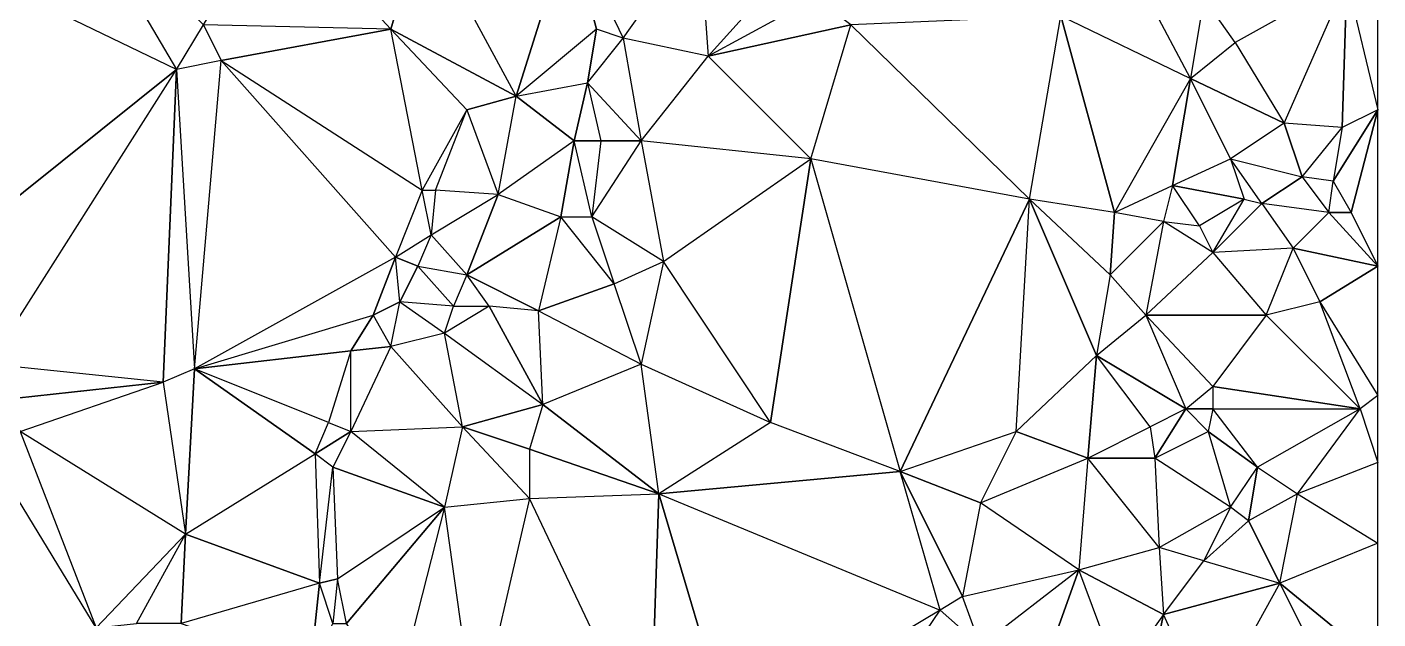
# Model space of a CAD drawing. Header units: millimetres. Extents: x 177476 to 180258, y 742892 to 746240.
# Drawn here: x 179350 to 180258, y 744608 to 745005 of the extents above; entities that cross this region are included whole.
import ezdxf

# ---------------------------------------------------------------- set-up
doc = ezdxf.new("R2010")
doc.units = ezdxf.units.MM
doc.layers.add('face', color=7, linetype='Continuous')

msp = doc.modelspace()

# ---------------------------------------------------------------- linework, layer by layer
at = {"layer": 'face'}
for points in [[(179381.5, 745093.5, 232.12), (179450.5, 744976.5, 237.82), (179282.5, 745057.5, 237.57), (179381.5, 745093.5, 232.12)], [(179468.5, 745006.5, 232.86), (179381.5, 745093.5, 232.12), (179450.5, 744976.5, 237.82), (179468.5, 745006.5, 232.86)], [(179516.5, 745087.5, 226.4), (179594.5, 745003.5, 229.48), (179468.5, 745006.5, 232.86), (179516.5, 745087.5, 226.4)], [(179615.5, 745075.5, 226.16), (179516.5, 745087.5, 226.4), (179594.5, 745003.5, 229.48), (179615.5, 745075.5, 226.16)], [(180257.5, 745090.5, 247.37), (180236.5, 745036.5, 243.34), (180257.5, 744949.5, 255.02), (180257.5, 745090.5, 247.37)], [(179678.5, 744958.5, 226.1), (179615.5, 745075.5, 226.16), (179594.5, 745003.5, 229.48), (179678.5, 744958.5, 226.1)], [(179714.5, 745072.5, 226.1), (179678.5, 744958.5, 226.1), (179615.5, 745075.5, 226.16), (179714.5, 745072.5, 226.1)], [(179714.5, 745072.5, 226.1), (179732.5, 745003.5, 240.18), (179678.5, 744958.5, 226.1), (179714.5, 745072.5, 226.1)], [(179801.5, 745069.5, 243.13), (179714.5, 745072.5, 226.1), (179750.5, 744997.5, 241.73), (179801.5, 745069.5, 243.13)], [(179714.5, 745072.5, 226.1), (179750.5, 744997.5, 241.73), (179732.5, 745003.5, 240.18), (179714.5, 745072.5, 226.1)], [(179801.5, 745069.5, 243.13), (179807.5, 744985.5, 225.93), (179750.5, 744997.5, 241.73), (179801.5, 745069.5, 243.13)], [(179861.5, 745045.5, 234.13), (179801.5, 745069.5, 243.13), (179807.5, 744985.5, 225.93), (179861.5, 745045.5, 234.13)], [(179450.5, 744976.5, 237.82), (179282.5, 745057.5, 237.57), (179270.5, 744832.5, 242.78), (179450.5, 744976.5, 237.82)], [(179861.5, 745045.5, 234.13), (179879.5, 745024.5, 226.8), (179807.5, 744985.5, 225.93), (179861.5, 745045.5, 234.13)], [(180140.5, 745024.5, 237.49), (180236.5, 745036.5, 243.34), (180161.5, 744994.5, 233.62), (180140.5, 745024.5, 237.49)], [(180236.5, 745036.5, 243.34), (180161.5, 744994.5, 233.62), (180194.5, 744940.5, 246.69), (180236.5, 745036.5, 243.34)], [(180236.5, 745036.5, 243.34), (180233.5, 744937.5, 252.54), (180194.5, 744940.5, 246.69), (180236.5, 745036.5, 243.34)], [(180236.5, 745036.5, 243.34), (180257.5, 744949.5, 255.02), (180233.5, 744937.5, 252.54), (180236.5, 745036.5, 243.34)], [(179903.5, 745006.5, 225.93), (179879.5, 745024.5, 226.8), (179807.5, 744985.5, 225.93), (179903.5, 745006.5, 225.93)], [(180104.5, 745021.5, 229.37), (180044.5, 745012.5, 231.73), (180131.5, 744970.5, 229.98), (180104.5, 745021.5, 229.37)], [(180104.5, 745021.5, 229.37), (180140.5, 745024.5, 237.49), (180131.5, 744970.5, 229.98), (180104.5, 745021.5, 229.37)], [(180140.5, 745024.5, 237.49), (180131.5, 744970.5, 229.98), (180161.5, 744994.5, 233.62), (180140.5, 745024.5, 237.49)], [(180044.5, 745012.5, 231.73), (179903.5, 745006.5, 225.93), (180023.5, 744889.5, 232.09), (180044.5, 745012.5, 231.73)], [(180044.5, 745012.5, 231.73), (180080.5, 744880.5, 227.43), (180023.5, 744889.5, 232.09), (180044.5, 745012.5, 231.73)], [(180044.5, 745012.5, 231.73), (180131.5, 744970.5, 229.98), (180080.5, 744880.5, 227.43), (180044.5, 745012.5, 231.73)], [(179468.5, 745006.5, 232.86), (179480.5, 744982.5, 232.61), (179450.5, 744976.5, 237.82), (179468.5, 745006.5, 232.86)], [(179594.5, 745003.5, 229.48), (179468.5, 745006.5, 232.86), (179480.5, 744982.5, 232.61), (179594.5, 745003.5, 229.48)], [(179594.5, 745003.5, 229.48), (179480.5, 744982.5, 232.61), (179615.5, 744895.5, 230.76), (179594.5, 745003.5, 229.48)], [(179678.5, 744958.5, 226.1), (179594.5, 745003.5, 229.48), (179645.5, 744949.5, 226.1), (179678.5, 744958.5, 226.1)], [(179594.5, 745003.5, 229.48), (179645.5, 744949.5, 226.1), (179615.5, 744895.5, 230.76), (179594.5, 745003.5, 229.48)], [(179732.5, 745003.5, 240.18), (179678.5, 744958.5, 226.1), (179726.5, 744967.5, 239.52), (179732.5, 745003.5, 240.18)], [(179750.5, 744997.5, 241.73), (179732.5, 745003.5, 240.18), (179726.5, 744967.5, 239.52), (179750.5, 744997.5, 241.73)], [(179903.5, 745006.5, 225.93), (179807.5, 744985.5, 225.93), (179876.5, 744916.5, 229.59), (179903.5, 745006.5, 225.93)], [(179903.5, 745006.5, 225.93), (180023.5, 744889.5, 232.09), (179876.5, 744916.5, 229.59), (179903.5, 745006.5, 225.93)], [(179750.5, 744997.5, 241.73), (179762.5, 744928.5, 225.92), (179726.5, 744967.5, 239.52), (179750.5, 744997.5, 241.73)], [(179807.5, 744985.5, 225.93), (179750.5, 744997.5, 241.73), (179762.5, 744928.5, 225.92), (179807.5, 744985.5, 225.93)], [(180131.5, 744970.5, 229.98), (180161.5, 744994.5, 233.62), (180194.5, 744940.5, 246.69), (180131.5, 744970.5, 229.98)], [(179807.5, 744985.5, 225.93), (179876.5, 744916.5, 229.59), (179762.5, 744928.5, 225.92), (179807.5, 744985.5, 225.93)], [(179450.5, 744976.5, 237.82), (179270.5, 744832.5, 242.78), (179324.5, 744778.5, 238.66), (179450.5, 744976.5, 237.82)], [(179450.5, 744976.5, 237.82), (179441.5, 744766.5, 237.67), (179324.5, 744778.5, 238.66), (179450.5, 744976.5, 237.82)], [(179450.5, 744976.5, 237.82), (179462.5, 744775.5, 232.27), (179441.5, 744766.5, 237.67), (179450.5, 744976.5, 237.82)], [(179480.5, 744982.5, 232.61), (179450.5, 744976.5, 237.82), (179462.5, 744775.5, 232.27), (179480.5, 744982.5, 232.61)], [(179480.5, 744982.5, 232.61), (179597.5, 744850.5, 231.32), (179462.5, 744775.5, 232.27), (179480.5, 744982.5, 232.61)], [(179480.5, 744982.5, 232.61), (179615.5, 744895.5, 230.76), (179597.5, 744850.5, 231.32), (179480.5, 744982.5, 232.61)], [(179678.5, 744958.5, 226.1), (179726.5, 744967.5, 239.52), (179717.5, 744928.5, 233.47), (179678.5, 744958.5, 226.1)], [(179726.5, 744967.5, 239.52), (179735.5, 744928.5, 233.58), (179717.5, 744928.5, 233.47), (179726.5, 744967.5, 239.52)], [(179762.5, 744928.5, 225.92), (179726.5, 744967.5, 239.52), (179735.5, 744928.5, 233.58), (179762.5, 744928.5, 225.92)], [(180131.5, 744970.5, 229.98), (180080.5, 744880.5, 227.43), (180119.5, 744898.5, 229.88), (180131.5, 744970.5, 229.98)], [(180131.5, 744970.5, 229.98), (180119.5, 744898.5, 229.88), (180158.5, 744916.5, 240.78), (180131.5, 744970.5, 229.98)], [(180131.5, 744970.5, 229.98), (180194.5, 744940.5, 246.69), (180158.5, 744916.5, 240.78), (180131.5, 744970.5, 229.98)], [(179678.5, 744958.5, 226.1), (179645.5, 744949.5, 226.1), (179666.5, 744892.5, 226.1), (179678.5, 744958.5, 226.1)], [(179678.5, 744958.5, 226.1), (179717.5, 744928.5, 233.47), (179666.5, 744892.5, 226.1), (179678.5, 744958.5, 226.1)], [(179645.5, 744949.5, 226.1), (179615.5, 744895.5, 230.76), (179624.5, 744895.5, 226.2), (179645.5, 744949.5, 226.1)], [(179645.5, 744949.5, 226.1), (179666.5, 744892.5, 226.1), (179624.5, 744895.5, 226.2), (179645.5, 744949.5, 226.1)], [(180257.5, 744949.5, 255.02), (180233.5, 744937.5, 252.54), (180227.5, 744901.5, 252.07), (180257.5, 744949.5, 255.02)], [(180257.5, 744949.5, 255.02), (180227.5, 744901.5, 252.07), (180239.5, 744880.5, 249.41), (180257.5, 744949.5, 255.02)], [(180257.5, 744949.5, 255.02), (180239.5, 744880.5, 249.41), (180257.5, 744844.5, 254.4), (180257.5, 744949.5, 255.02)], [(180194.5, 744940.5, 246.69), (180158.5, 744916.5, 240.78), (180206.5, 744904.5, 249.41), (180194.5, 744940.5, 246.69)], [(180233.5, 744937.5, 252.54), (180194.5, 744940.5, 246.69), (180206.5, 744904.5, 249.41), (180233.5, 744937.5, 252.54)], [(180233.5, 744937.5, 252.54), (180227.5, 744901.5, 252.07), (180206.5, 744904.5, 249.41), (180233.5, 744937.5, 252.54)], [(179717.5, 744928.5, 233.47), (179666.5, 744892.5, 226.1), (179708.5, 744877.5, 235.77), (179717.5, 744928.5, 233.47)], [(179729.5, 744877.5, 235.64), (179717.5, 744928.5, 233.47), (179708.5, 744877.5, 235.77), (179729.5, 744877.5, 235.64)], [(179735.5, 744928.5, 233.58), (179729.5, 744877.5, 235.64), (179717.5, 744928.5, 233.47), (179735.5, 744928.5, 233.58)], [(179762.5, 744928.5, 225.92), (179777.5, 744847.5, 226.07), (179729.5, 744877.5, 235.64), (179762.5, 744928.5, 225.92)], [(179762.5, 744928.5, 225.92), (179735.5, 744928.5, 233.58), (179729.5, 744877.5, 235.64), (179762.5, 744928.5, 225.92)], [(179876.5, 744916.5, 229.59), (179762.5, 744928.5, 225.92), (179777.5, 744847.5, 226.07), (179876.5, 744916.5, 229.59)], [(179876.5, 744916.5, 229.59), (179849.5, 744739.5, 227.32), (179777.5, 744847.5, 226.07), (179876.5, 744916.5, 229.59)], [(179876.5, 744916.5, 229.59), (179936.5, 744706.5, 226.79), (179849.5, 744739.5, 227.32), (179876.5, 744916.5, 229.59)], [(180023.5, 744889.5, 232.09), (179876.5, 744916.5, 229.59), (179936.5, 744706.5, 226.79), (180023.5, 744889.5, 232.09)], [(180119.5, 744898.5, 229.88), (180158.5, 744916.5, 240.78), (180167.5, 744889.5, 237.18), (180119.5, 744898.5, 229.88)], [(180158.5, 744916.5, 240.78), (180206.5, 744904.5, 249.41), (180179.5, 744886.5, 239.27), (180158.5, 744916.5, 240.78)], [(180158.5, 744916.5, 240.78), (180167.5, 744889.5, 237.18), (180179.5, 744886.5, 239.27), (180158.5, 744916.5, 240.78)], [(180206.5, 744904.5, 249.41), (180224.5, 744880.5, 246.95), (180179.5, 744886.5, 239.27), (180206.5, 744904.5, 249.41)], [(180227.5, 744901.5, 252.07), (180206.5, 744904.5, 249.41), (180224.5, 744880.5, 246.95), (180227.5, 744901.5, 252.07)], [(179615.5, 744895.5, 230.76), (179597.5, 744850.5, 231.32), (179621.5, 744865.5, 226.1), (179615.5, 744895.5, 230.76)], [(179615.5, 744895.5, 230.76), (179624.5, 744895.5, 226.2), (179621.5, 744865.5, 226.1), (179615.5, 744895.5, 230.76)], [(179666.5, 744892.5, 226.1), (179624.5, 744895.5, 226.2), (179621.5, 744865.5, 226.1), (179666.5, 744892.5, 226.1)], [(180080.5, 744880.5, 227.43), (180119.5, 744898.5, 229.88), (180113.5, 744874.5, 229.99), (180080.5, 744880.5, 227.43)], [(180119.5, 744898.5, 229.88), (180113.5, 744874.5, 229.99), (180137.5, 744871.5, 237.81), (180119.5, 744898.5, 229.88)], [(180119.5, 744898.5, 229.88), (180167.5, 744889.5, 237.18), (180137.5, 744871.5, 237.81), (180119.5, 744898.5, 229.88)], [(180227.5, 744901.5, 252.07), (180239.5, 744880.5, 249.41), (180224.5, 744880.5, 246.95), (180227.5, 744901.5, 252.07)], [(179666.5, 744892.5, 226.1), (179645.5, 744838.5, 226.16), (179621.5, 744865.5, 226.1), (179666.5, 744892.5, 226.1)], [(179666.5, 744892.5, 226.1), (179708.5, 744877.5, 235.77), (179645.5, 744838.5, 226.16), (179666.5, 744892.5, 226.1)], [(180023.5, 744889.5, 232.09), (179936.5, 744706.5, 226.79), (180014.5, 744733.5, 230.79), (180023.5, 744889.5, 232.09)], [(180023.5, 744889.5, 232.09), (180068.5, 744784.5, 226.69), (180014.5, 744733.5, 230.79), (180023.5, 744889.5, 232.09)], [(180080.5, 744880.5, 227.43), (180023.5, 744889.5, 232.09), (180077.5, 744838.5, 227.02), (180080.5, 744880.5, 227.43)], [(180023.5, 744889.5, 232.09), (180077.5, 744838.5, 227.02), (180068.5, 744784.5, 226.69), (180023.5, 744889.5, 232.09)], [(180167.5, 744889.5, 237.18), (180137.5, 744871.5, 237.81), (180146.5, 744853.5, 242.85), (180167.5, 744889.5, 237.18)], [(180167.5, 744889.5, 237.18), (180179.5, 744886.5, 239.27), (180146.5, 744853.5, 242.85), (180167.5, 744889.5, 237.18)], [(180179.5, 744886.5, 239.27), (180200.5, 744856.5, 251.73), (180146.5, 744853.5, 242.85), (180179.5, 744886.5, 239.27)], [(180224.5, 744880.5, 246.95), (180179.5, 744886.5, 239.27), (180200.5, 744856.5, 251.73), (180224.5, 744880.5, 246.95)], [(179708.5, 744877.5, 235.77), (179693.5, 744814.5, 235.18), (179645.5, 744838.5, 226.16), (179708.5, 744877.5, 235.77)], [(179744.5, 744832.5, 235.88), (179708.5, 744877.5, 235.77), (179693.5, 744814.5, 235.18), (179744.5, 744832.5, 235.88)], [(179729.5, 744877.5, 235.64), (179744.5, 744832.5, 235.88), (179708.5, 744877.5, 235.77), (179729.5, 744877.5, 235.64)], [(179777.5, 744847.5, 226.07), (179729.5, 744877.5, 235.64), (179744.5, 744832.5, 235.88), (179777.5, 744847.5, 226.07)], [(180080.5, 744880.5, 227.43), (180077.5, 744838.5, 227.02), (180113.5, 744874.5, 229.99), (180080.5, 744880.5, 227.43)], [(180257.5, 744844.5, 254.4), (180224.5, 744880.5, 246.95), (180200.5, 744856.5, 251.73), (180257.5, 744844.5, 254.4)], [(180239.5, 744880.5, 249.41), (180257.5, 744844.5, 254.4), (180224.5, 744880.5, 246.95), (180239.5, 744880.5, 249.41)], [(180077.5, 744838.5, 227.02), (180113.5, 744874.5, 229.99), (180101.5, 744811.5, 230.22), (180077.5, 744838.5, 227.02)], [(180113.5, 744874.5, 229.99), (180101.5, 744811.5, 230.22), (180146.5, 744853.5, 242.85), (180113.5, 744874.5, 229.99)], [(180113.5, 744874.5, 229.99), (180137.5, 744871.5, 237.81), (180146.5, 744853.5, 242.85), (180113.5, 744874.5, 229.99)], [(179597.5, 744850.5, 231.32), (179621.5, 744865.5, 226.1), (179612.5, 744844.5, 226.18), (179597.5, 744850.5, 231.32)], [(179645.5, 744838.5, 226.16), (179621.5, 744865.5, 226.1), (179612.5, 744844.5, 226.18), (179645.5, 744838.5, 226.16)], [(179597.5, 744850.5, 231.32), (179462.5, 744775.5, 232.27), (179582.5, 744811.5, 231.27), (179597.5, 744850.5, 231.32)], [(179597.5, 744850.5, 231.32), (179582.5, 744811.5, 231.27), (179600.5, 744820.5, 226.1), (179597.5, 744850.5, 231.32)], [(179597.5, 744850.5, 231.32), (179612.5, 744844.5, 226.18), (179600.5, 744820.5, 226.1), (179597.5, 744850.5, 231.32)], [(180101.5, 744811.5, 230.22), (180146.5, 744853.5, 242.85), (180182.5, 744811.5, 255), (180101.5, 744811.5, 230.22)], [(180200.5, 744856.5, 251.73), (180146.5, 744853.5, 242.85), (180182.5, 744811.5, 255), (180200.5, 744856.5, 251.73)], [(180200.5, 744856.5, 251.73), (180218.5, 744820.5, 258.43), (180182.5, 744811.5, 255), (180200.5, 744856.5, 251.73)], [(180257.5, 744844.5, 254.4), (180200.5, 744856.5, 251.73), (180218.5, 744820.5, 258.43), (180257.5, 744844.5, 254.4)], [(179636.5, 744817.5, 226.1), (179600.5, 744820.5, 226.1), (179612.5, 744844.5, 226.18), (179636.5, 744817.5, 226.1)], [(179645.5, 744838.5, 226.16), (179636.5, 744817.5, 226.1), (179612.5, 744844.5, 226.18), (179645.5, 744838.5, 226.16)], [(179777.5, 744847.5, 226.07), (179762.5, 744778.5, 236.09), (179744.5, 744832.5, 235.88), (179777.5, 744847.5, 226.07)], [(179849.5, 744739.5, 227.32), (179777.5, 744847.5, 226.07), (179762.5, 744778.5, 236.09), (179849.5, 744739.5, 227.32)], [(180257.5, 744844.5, 254.4), (180218.5, 744820.5, 258.43), (180257.5, 744757.5, 262.56), (180257.5, 744844.5, 254.4)], [(179660.5, 744817.5, 233.21), (179645.5, 744838.5, 226.16), (179636.5, 744817.5, 226.1), (179660.5, 744817.5, 233.21)], [(179693.5, 744814.5, 235.18), (179660.5, 744817.5, 233.21), (179645.5, 744838.5, 226.16), (179693.5, 744814.5, 235.18)], [(179762.5, 744778.5, 236.09), (179744.5, 744832.5, 235.88), (179693.5, 744814.5, 235.18), (179762.5, 744778.5, 236.09)], [(180077.5, 744838.5, 227.02), (180068.5, 744784.5, 226.69), (180101.5, 744811.5, 230.22), (180077.5, 744838.5, 227.02)], [(179594.5, 744790.5, 226.1), (179600.5, 744820.5, 226.1), (179582.5, 744811.5, 231.27), (179594.5, 744790.5, 226.1)], [(179630.5, 744799.5, 226.1), (179594.5, 744790.5, 226.1), (179600.5, 744820.5, 226.1), (179630.5, 744799.5, 226.1)], [(179630.5, 744799.5, 226.1), (179636.5, 744817.5, 226.1), (179600.5, 744820.5, 226.1), (179630.5, 744799.5, 226.1)], [(179696.5, 744751.5, 235.08), (179660.5, 744817.5, 233.21), (179630.5, 744799.5, 226.1), (179696.5, 744751.5, 235.08)], [(179660.5, 744817.5, 233.21), (179630.5, 744799.5, 226.1), (179636.5, 744817.5, 226.1), (179660.5, 744817.5, 233.21)], [(179696.5, 744751.5, 235.08), (179693.5, 744814.5, 235.18), (179660.5, 744817.5, 233.21), (179696.5, 744751.5, 235.08)], [(179762.5, 744778.5, 236.09), (179696.5, 744751.5, 235.08), (179693.5, 744814.5, 235.18), (179762.5, 744778.5, 236.09)], [(180218.5, 744820.5, 258.43), (180182.5, 744811.5, 255), (180245.5, 744748.5, 263.46), (180218.5, 744820.5, 258.43)], [(180218.5, 744820.5, 258.43), (180257.5, 744757.5, 262.56), (180245.5, 744748.5, 263.46), (180218.5, 744820.5, 258.43)], [(179462.5, 744775.5, 232.27), (179582.5, 744811.5, 231.27), (179567.5, 744787.5, 231.46), (179462.5, 744775.5, 232.27)], [(179594.5, 744790.5, 226.1), (179567.5, 744787.5, 231.46), (179582.5, 744811.5, 231.27), (179594.5, 744790.5, 226.1)], [(180068.5, 744784.5, 226.69), (180101.5, 744811.5, 230.22), (180128.5, 744748.5, 237.8), (180068.5, 744784.5, 226.69)], [(180101.5, 744811.5, 230.22), (180128.5, 744748.5, 237.8), (180146.5, 744763.5, 246.67), (180101.5, 744811.5, 230.22)], [(180101.5, 744811.5, 230.22), (180182.5, 744811.5, 255), (180146.5, 744763.5, 246.67), (180101.5, 744811.5, 230.22)], [(180182.5, 744811.5, 255), (180146.5, 744763.5, 246.67), (180245.5, 744748.5, 263.46), (180182.5, 744811.5, 255)], [(179642.5, 744736.5, 228.27), (179630.5, 744799.5, 226.1), (179594.5, 744790.5, 226.1), (179642.5, 744736.5, 228.27)], [(179696.5, 744751.5, 235.08), (179642.5, 744736.5, 228.27), (179630.5, 744799.5, 226.1), (179696.5, 744751.5, 235.08)], [(179462.5, 744775.5, 232.27), (179567.5, 744787.5, 231.46), (179552.5, 744739.5, 231.5), (179462.5, 744775.5, 232.27)], [(179567.5, 744733.5, 226.1), (179567.5, 744787.5, 231.46), (179552.5, 744739.5, 231.5), (179567.5, 744733.5, 226.1)], [(179642.5, 744736.5, 228.27), (179594.5, 744790.5, 226.1), (179567.5, 744733.5, 226.1), (179642.5, 744736.5, 228.27)], [(179594.5, 744790.5, 226.1), (179567.5, 744733.5, 226.1), (179567.5, 744787.5, 231.46), (179594.5, 744790.5, 226.1)], [(179441.5, 744766.5, 237.67), (179324.5, 744778.5, 238.66), (179330.5, 744754.5, 237.97), (179441.5, 744766.5, 237.67)], [(179774.5, 744691.5, 233.45), (179762.5, 744778.5, 236.09), (179696.5, 744751.5, 235.08), (179774.5, 744691.5, 233.45)], [(179849.5, 744739.5, 227.32), (179774.5, 744691.5, 233.45), (179762.5, 744778.5, 236.09), (179849.5, 744739.5, 227.32)], [(180068.5, 744784.5, 226.69), (180014.5, 744733.5, 230.79), (180062.5, 744715.5, 226.17), (180068.5, 744784.5, 226.69)], [(180068.5, 744784.5, 226.69), (180062.5, 744715.5, 226.17), (180104.5, 744736.5, 229.83), (180068.5, 744784.5, 226.69)], [(180068.5, 744784.5, 226.69), (180128.5, 744748.5, 237.8), (180104.5, 744736.5, 229.83), (180068.5, 744784.5, 226.69)], [(179462.5, 744775.5, 232.27), (179441.5, 744766.5, 237.67), (179456.5, 744664.5, 235.77), (179462.5, 744775.5, 232.27)], [(179462.5, 744775.5, 232.27), (179456.5, 744664.5, 235.77), (179543.5, 744718.5, 231.61), (179462.5, 744775.5, 232.27)], [(179462.5, 744775.5, 232.27), (179543.5, 744718.5, 231.61), (179552.5, 744739.5, 231.5), (179462.5, 744775.5, 232.27)], [(179441.5, 744766.5, 237.67), (179330.5, 744754.5, 237.97), (179345.5, 744733.5, 238.03), (179441.5, 744766.5, 237.67)], [(179441.5, 744766.5, 237.67), (179456.5, 744664.5, 235.77), (179345.5, 744733.5, 238.03), (179441.5, 744766.5, 237.67)], [(180128.5, 744748.5, 237.8), (180146.5, 744763.5, 246.67), (180146.5, 744748.5, 242.71), (180128.5, 744748.5, 237.8)], [(180146.5, 744763.5, 246.67), (180146.5, 744748.5, 242.71), (180245.5, 744748.5, 263.46), (180146.5, 744763.5, 246.67)], [(179696.5, 744751.5, 235.08), (179687.5, 744721.5, 234.97), (179642.5, 744736.5, 228.27), (179696.5, 744751.5, 235.08)], [(179774.5, 744691.5, 233.45), (179696.5, 744751.5, 235.08), (179687.5, 744721.5, 234.97), (179774.5, 744691.5, 233.45)], [(180257.5, 744757.5, 262.56), (180245.5, 744748.5, 263.46), (180257.5, 744712.5, 259.34), (180257.5, 744757.5, 262.56)], [(180128.5, 744748.5, 237.8), (180104.5, 744736.5, 229.83), (180107.5, 744715.5, 230.12), (180128.5, 744748.5, 237.8)], [(180128.5, 744748.5, 237.8), (180107.5, 744715.5, 230.12), (180143.5, 744733.5, 247.41), (180128.5, 744748.5, 237.8)], [(180128.5, 744748.5, 237.8), (180146.5, 744748.5, 242.71), (180143.5, 744733.5, 247.41), (180128.5, 744748.5, 237.8)], [(180146.5, 744748.5, 242.71), (180143.5, 744733.5, 247.41), (180176.5, 744709.5, 258.98), (180146.5, 744748.5, 242.71)], [(180146.5, 744748.5, 242.71), (180245.5, 744748.5, 263.46), (180176.5, 744709.5, 258.98), (180146.5, 744748.5, 242.71)], [(180245.5, 744748.5, 263.46), (180176.5, 744709.5, 258.98), (180203.5, 744691.5, 259.61), (180245.5, 744748.5, 263.46)], [(180245.5, 744748.5, 263.46), (180257.5, 744712.5, 259.34), (180203.5, 744691.5, 259.61), (180245.5, 744748.5, 263.46)], [(179345.5, 744733.5, 238.03), (179396.5, 744601.5, 237.56), (179321.5, 744724.5, 242.1), (179345.5, 744733.5, 238.03)], [(179456.5, 744664.5, 235.77), (179345.5, 744733.5, 238.03), (179396.5, 744601.5, 237.56), (179456.5, 744664.5, 235.77)], [(179567.5, 744733.5, 226.1), (179543.5, 744718.5, 231.61), (179552.5, 744739.5, 231.5), (179567.5, 744733.5, 226.1)], [(179567.5, 744733.5, 226.1), (179555.5, 744709.5, 226.11), (179543.5, 744718.5, 231.61), (179567.5, 744733.5, 226.1)], [(179630.5, 744682.5, 228), (179567.5, 744733.5, 226.1), (179555.5, 744709.5, 226.11), (179630.5, 744682.5, 228)], [(179642.5, 744736.5, 228.27), (179630.5, 744682.5, 228), (179567.5, 744733.5, 226.1), (179642.5, 744736.5, 228.27)], [(179687.5, 744688.5, 233.83), (179642.5, 744736.5, 228.27), (179630.5, 744682.5, 228), (179687.5, 744688.5, 233.83)], [(179687.5, 744721.5, 234.97), (179687.5, 744688.5, 233.83), (179642.5, 744736.5, 228.27), (179687.5, 744721.5, 234.97)], [(179936.5, 744706.5, 226.79), (179849.5, 744739.5, 227.32), (179774.5, 744691.5, 233.45), (179936.5, 744706.5, 226.79)], [(179936.5, 744706.5, 226.79), (180014.5, 744733.5, 230.79), (179990.5, 744685.5, 231.76), (179936.5, 744706.5, 226.79)], [(180014.5, 744733.5, 230.79), (179990.5, 744685.5, 231.76), (180062.5, 744715.5, 226.17), (180014.5, 744733.5, 230.79)], [(180062.5, 744715.5, 226.17), (180104.5, 744736.5, 229.83), (180107.5, 744715.5, 230.12), (180062.5, 744715.5, 226.17)], [(180107.5, 744715.5, 230.12), (180143.5, 744733.5, 247.41), (180158.5, 744682.5, 255.82), (180107.5, 744715.5, 230.12)], [(180143.5, 744733.5, 247.41), (180158.5, 744682.5, 255.82), (180176.5, 744709.5, 258.98), (180143.5, 744733.5, 247.41)], [(179396.5, 744601.5, 237.56), (179321.5, 744724.5, 242.1), (179261.5, 744577.5, 237.21), (179396.5, 744601.5, 237.56)], [(179456.5, 744664.5, 235.77), (179543.5, 744718.5, 231.61), (179546.5, 744631.5, 231.14), (179456.5, 744664.5, 235.77)], [(179555.5, 744709.5, 226.11), (179543.5, 744718.5, 231.61), (179546.5, 744631.5, 231.14), (179555.5, 744709.5, 226.11)], [(179774.5, 744691.5, 233.45), (179687.5, 744721.5, 234.97), (179687.5, 744688.5, 233.83), (179774.5, 744691.5, 233.45)], [(179990.5, 744685.5, 231.76), (180062.5, 744715.5, 226.17), (180056.5, 744640.5, 226.22), (179990.5, 744685.5, 231.76)], [(180062.5, 744715.5, 226.17), (180056.5, 744640.5, 226.22), (180110.5, 744655.5, 230.98), (180062.5, 744715.5, 226.17)], [(180062.5, 744715.5, 226.17), (180107.5, 744715.5, 230.12), (180110.5, 744655.5, 230.98), (180062.5, 744715.5, 226.17)], [(180107.5, 744715.5, 230.12), (180110.5, 744655.5, 230.98), (180158.5, 744682.5, 255.82), (180107.5, 744715.5, 230.12)], [(179555.5, 744709.5, 226.11), (179558.5, 744634.5, 226.1), (179546.5, 744631.5, 231.14), (179555.5, 744709.5, 226.11)], [(179630.5, 744682.5, 228), (179555.5, 744709.5, 226.11), (179558.5, 744634.5, 226.1), (179630.5, 744682.5, 228)], [(179936.5, 744706.5, 226.79), (179774.5, 744691.5, 233.45), (179963.5, 744613.5, 225.98), (179936.5, 744706.5, 226.79)], [(179936.5, 744706.5, 226.79), (179990.5, 744685.5, 231.76), (179978.5, 744622.5, 230.2), (179936.5, 744706.5, 226.79)], [(179936.5, 744706.5, 226.79), (179978.5, 744622.5, 230.2), (179963.5, 744613.5, 225.98), (179936.5, 744706.5, 226.79)], [(180158.5, 744682.5, 255.82), (180176.5, 744709.5, 258.98), (180170.5, 744673.5, 257.85), (180158.5, 744682.5, 255.82)], [(180176.5, 744709.5, 258.98), (180203.5, 744691.5, 259.61), (180170.5, 744673.5, 257.85), (180176.5, 744709.5, 258.98)], [(180257.5, 744712.5, 259.34), (180203.5, 744691.5, 259.61), (180257.5, 744658.5, 243.07), (180257.5, 744712.5, 259.34)], [(179687.5, 744688.5, 233.83), (179651.5, 744532.5, 226.1), (179630.5, 744682.5, 228), (179687.5, 744688.5, 233.83)], [(179768.5, 744517.5, 226.24), (179687.5, 744688.5, 233.83), (179651.5, 744532.5, 226.1), (179768.5, 744517.5, 226.24)], [(179774.5, 744691.5, 233.45), (179768.5, 744517.5, 226.24), (179687.5, 744688.5, 233.83), (179774.5, 744691.5, 233.45)], [(179774.5, 744691.5, 233.45), (179822.5, 744529.5, 225.35), (179768.5, 744517.5, 226.24), (179774.5, 744691.5, 233.45)], [(179774.5, 744691.5, 233.45), (179963.5, 744613.5, 225.98), (179822.5, 744529.5, 225.35), (179774.5, 744691.5, 233.45)], [(179990.5, 744685.5, 231.76), (179978.5, 744622.5, 230.2), (180056.5, 744640.5, 226.22), (179990.5, 744685.5, 231.76)], [(180203.5, 744691.5, 259.61), (180170.5, 744673.5, 257.85), (180191.5, 744631.5, 238.5), (180203.5, 744691.5, 259.61)], [(180203.5, 744691.5, 259.61), (180257.5, 744658.5, 243.07), (180191.5, 744631.5, 238.5), (180203.5, 744691.5, 259.61)], [(179630.5, 744682.5, 228), (179564.5, 744604.5, 226.11), (179558.5, 744634.5, 226.1), (179630.5, 744682.5, 228)], [(179630.5, 744682.5, 228), (179597.5, 744553.5, 226.21), (179564.5, 744604.5, 226.11), (179630.5, 744682.5, 228)], [(179651.5, 744532.5, 226.1), (179630.5, 744682.5, 228), (179597.5, 744553.5, 226.21), (179651.5, 744532.5, 226.1)], [(180110.5, 744655.5, 230.98), (180158.5, 744682.5, 255.82), (180140.5, 744646.5, 245.43), (180110.5, 744655.5, 230.98)], [(180158.5, 744682.5, 255.82), (180140.5, 744646.5, 245.43), (180170.5, 744673.5, 257.85), (180158.5, 744682.5, 255.82)], [(180140.5, 744646.5, 245.43), (180191.5, 744631.5, 238.5), (180170.5, 744673.5, 257.85), (180140.5, 744646.5, 245.43)], [(179456.5, 744664.5, 235.77), (179396.5, 744601.5, 237.56), (179423.5, 744604.5, 230.99), (179456.5, 744664.5, 235.77)], [(179456.5, 744664.5, 235.77), (179453.5, 744604.5, 230.5), (179423.5, 744604.5, 230.99), (179456.5, 744664.5, 235.77)], [(179456.5, 744664.5, 235.77), (179546.5, 744631.5, 231.14), (179453.5, 744604.5, 230.5), (179456.5, 744664.5, 235.77)], [(180257.5, 744658.5, 243.07), (180191.5, 744631.5, 238.5), (180257.5, 744577.5, 260.81), (180257.5, 744658.5, 243.07)], [(180056.5, 744640.5, 226.22), (180110.5, 744655.5, 230.98), (180113.5, 744610.5, 230.84), (180056.5, 744640.5, 226.22)], [(180110.5, 744655.5, 230.98), (180113.5, 744610.5, 230.84), (180140.5, 744646.5, 245.43), (180110.5, 744655.5, 230.98)], [(179978.5, 744622.5, 230.2), (180056.5, 744640.5, 226.22), (179990.5, 744589.5, 229.23), (179978.5, 744622.5, 230.2)], [(180056.5, 744640.5, 226.22), (179990.5, 744589.5, 229.23), (180026.5, 744556.5, 226.28), (180056.5, 744640.5, 226.22)], [(180056.5, 744640.5, 226.22), (180026.5, 744556.5, 226.28), (180083.5, 744568.5, 230.08), (180056.5, 744640.5, 226.22)], [(180056.5, 744640.5, 226.22), (180113.5, 744610.5, 230.84), (180083.5, 744568.5, 230.08), (180056.5, 744640.5, 226.22)], [(180113.5, 744610.5, 230.84), (180140.5, 744646.5, 245.43), (180191.5, 744631.5, 238.5), (180113.5, 744610.5, 230.84)], [(179546.5, 744631.5, 231.14), (179453.5, 744604.5, 230.5), (179540.5, 744574.5, 230.9), (179546.5, 744631.5, 231.14)], [(179555.5, 744604.5, 232.36), (179546.5, 744631.5, 231.14), (179540.5, 744574.5, 230.9), (179555.5, 744604.5, 232.36)], [(179558.5, 744634.5, 226.1), (179555.5, 744604.5, 232.36), (179546.5, 744631.5, 231.14), (179558.5, 744634.5, 226.1)], [(179564.5, 744604.5, 226.11), (179558.5, 744634.5, 226.1), (179555.5, 744604.5, 232.36), (179564.5, 744604.5, 226.11)], [(180113.5, 744610.5, 230.84), (180191.5, 744631.5, 238.5), (180143.5, 744544.5, 260.12), (180113.5, 744610.5, 230.84)], [(180191.5, 744631.5, 238.5), (180143.5, 744544.5, 260.12), (180221.5, 744571.5, 260.86), (180191.5, 744631.5, 238.5)], [(180191.5, 744631.5, 238.5), (180221.5, 744571.5, 260.86), (180257.5, 744577.5, 260.81), (180191.5, 744631.5, 238.5)], [(179978.5, 744622.5, 230.2), (179963.5, 744613.5, 225.98), (179990.5, 744589.5, 229.23), (179978.5, 744622.5, 230.2)], [(179963.5, 744613.5, 225.98), (179822.5, 744529.5, 225.35), (179906.5, 744529.5, 225.93), (179963.5, 744613.5, 225.98)], [(179963.5, 744613.5, 225.98), (179990.5, 744589.5, 229.23), (179906.5, 744529.5, 225.93), (179963.5, 744613.5, 225.98)], [(180113.5, 744610.5, 230.84), (180083.5, 744568.5, 230.08), (180107.5, 744583.5, 235.67), (180113.5, 744610.5, 230.84)], [(180113.5, 744610.5, 230.84), (180107.5, 744583.5, 235.67), (180143.5, 744544.5, 260.12), (180113.5, 744610.5, 230.84)]]:
    msp.add_3dface(points, dxfattribs=at)

doc.saveas('drawing.dxf')
